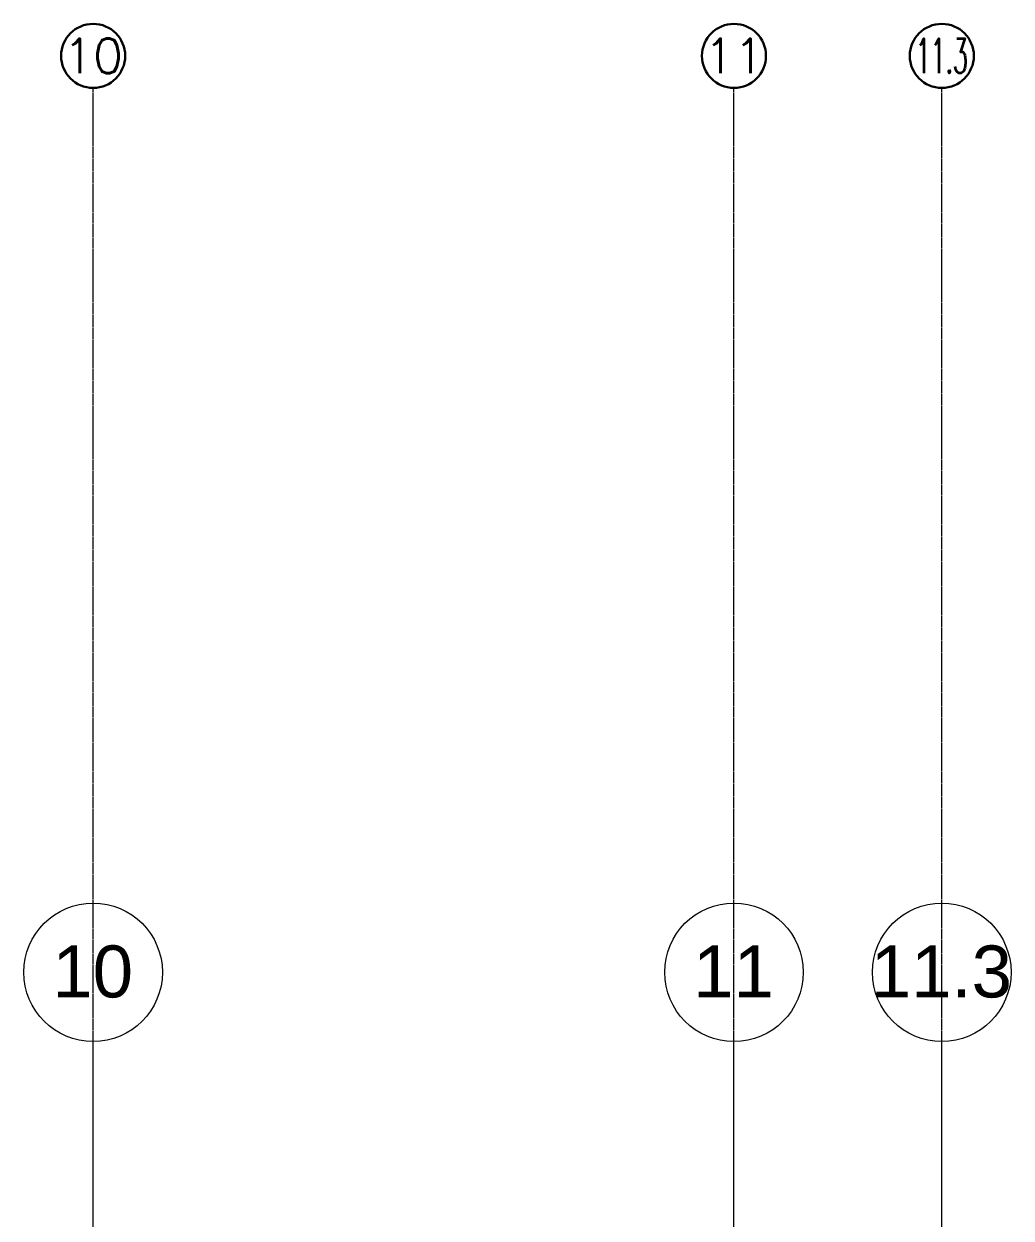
# Model space of a CAD drawing. Header units: inches. Extents: x 841 to 14369, y -4365 to -3225.
# Drawn here: x 10689.8 to 11031.8, y -3640.9 to -3227.2 of the extents above; entities that cross this region are included whole.
import ezdxf
from ezdxf.enums import TextEntityAlignment as Align
from ezdxf.xclip import XClip

# ---------------------------------------------------------------- set-up
doc = ezdxf.new("R2010")
doc.units = ezdxf.units.IN
doc.header["$MEASUREMENT"] = 0
doc.header["$XCLIPFRAME"] = 0
doc.linetypes.add('Grid Line 1_2_', pattern=[0.875, 0.5, -0.125, 0.125, -0.125])
doc.linetypes.add('NBK_CenterX2', pattern=[1.083333, 0.666667, -0.125, 0.166667, -0.125])
for name, color, linetype, lineweight in [('!Gridline', 112, 'NBK_CenterX2', 5), ('!Gridline @ 1', 112, 'NBK_CenterX2', 5), ('S-GRID-IDEN', 1, 'Continuous', 9)]:
    doc.layers.add(name, color=color, linetype=linetype, lineweight=lineweight)
doc.layers.add('!Viewport', color=250, linetype='Continuous', lineweight=0, plot=False)
doc.layers.add('0 @ 1', color=7, linetype='Continuous')
doc.styles.add('Arial Narrow Bold', font='')
doc.styles.add('Arial_1', font='arial.ttf', dxfattribs={"height": 18})
doc.styles.add('Romans', font='romans.shx', dxfattribs={"width": 0.8})
doc.styles.get('Arial Narrow Bold').set_extended_font_data('Arial Narrow', bold=True)

# ---------------------------------------------------------------- blocks, each defined once
blk = doc.blocks.new('Grid - Grid Head - 1_2_ Circle-1591862-SOUTH ELEVATION')
at = {"layer": 'S-GRID-IDEN'}
blk.add_circle((-5907.65, 1634.95), 24, dxfattribs=at)
blk = doc.blocks.new('A$C5F5F23F4')
at = {"linetype": 'Grid Line 1_2_'}
for p, q in [((-294, -106.16), (-294, 458.95)), ((-72, -106.16), (-72, 458.95)), ((0, -106.16), (0, 458.95))]:
    blk.add_line(p, q, dxfattribs=at)
for p in [(5613.65, -1152), (5835.65, -1152), (5907.65, -1152)]:
    blk.add_blockref('Grid - Grid Head - 1_2_ Circle-1591862-SOUTH ELEVATION', p)
at = {"char_height": 18, "attachment_point": 1, "style": 'Arial_1'}
for s, insert, width in [('10', (-308.14, 492.24), 33.936), ('11.3', (-24.63, 492.24), 59.388), ('11', (-86.14, 492.24), 33.936)]:
    blk.add_mtext(s, dxfattribs=dict(at, insert=insert, width=width))
blk = doc.blocks.new('SYM_Gridline')
at = {"linetype": 'Continuous', "lineweight": 30}
blk.add_circle((0, 0), 0.25, dxfattribs=at)
at = {"style": 'Arial Narrow Bold'}
blk.add_attdef('GRIDLINE', text='', height=0.2, dxfattribs=at).set_placement((0, 0), align=Align.MIDDLE_CENTER)
blk = doc.blocks.new('GRID_ELEV SOUTH_S')
at = {"layer": '!Gridline'}
for p, q in [((2274.03, -2067.31), (2274.03, 130.35)), ((2496.03, -2067.31), (2496.03, 130.35)), ((2568.03, -2067.31), (2568.03, 130.35))]:
    blk.add_line(p, q, dxfattribs=at)
at = {"layer": '!Gridline @ 1'}
ref = blk.add_blockref('SYM_Gridline', (2274.03, 141.45), dxfattribs=dict(at, xscale=44.362109156343, yscale=44.362109156343, zscale=44.362109156343))
ref.add_attrib('GRIDLINE', '10', dxfattribs={"layer": '0', "height": 12.038, "style": 'Romans'}).set_placement((2274.03, 141.45, 736.07), align=Align.MIDDLE_CENTER)
ref = blk.add_blockref('SYM_Gridline', (2496.03, 141.45), dxfattribs=dict(at, xscale=44.362109156343, yscale=44.362109156343, zscale=44.362109156343))
ref.add_attrib('GRIDLINE', '11', dxfattribs={"layer": '0', "height": 12.038, "style": 'Romans'}).set_placement((2496.03, 141.45, 736.07), align=Align.MIDDLE_CENTER)
ref = blk.add_blockref('SYM_Gridline', (2568.03, 141.45), dxfattribs=dict(at, xscale=44.362109156343, yscale=44.362109156343, zscale=44.362109156343))
ref.add_attrib('GRIDLINE', '11.3', dxfattribs={"layer": '0', "height": 12.038, "style": 'Romans', "width": 0.5}).set_placement((2568.03, 141.45, 736.07), align=Align.MIDDLE_CENTER)

msp = doc.modelspace()

# ---------------------------------------------------------------- block references
at = {"layer": '!Viewport', "color": 1}
msp.add_blockref('A$C5F5F23F4', (11007.76, -4038.72), dxfattribs=at)
at = {"layer": '0 @ 1'}
ref = msp.add_blockref('GRID_ELEV SOUTH_S', (8439.73, -3379.69), dxfattribs=at)
XClip(ref).set_block_clipping_path([(-7679.6900497164, -810.429584289), (5606.9554738692, 506.5953677402)])

doc.saveas('drawing.dxf')
